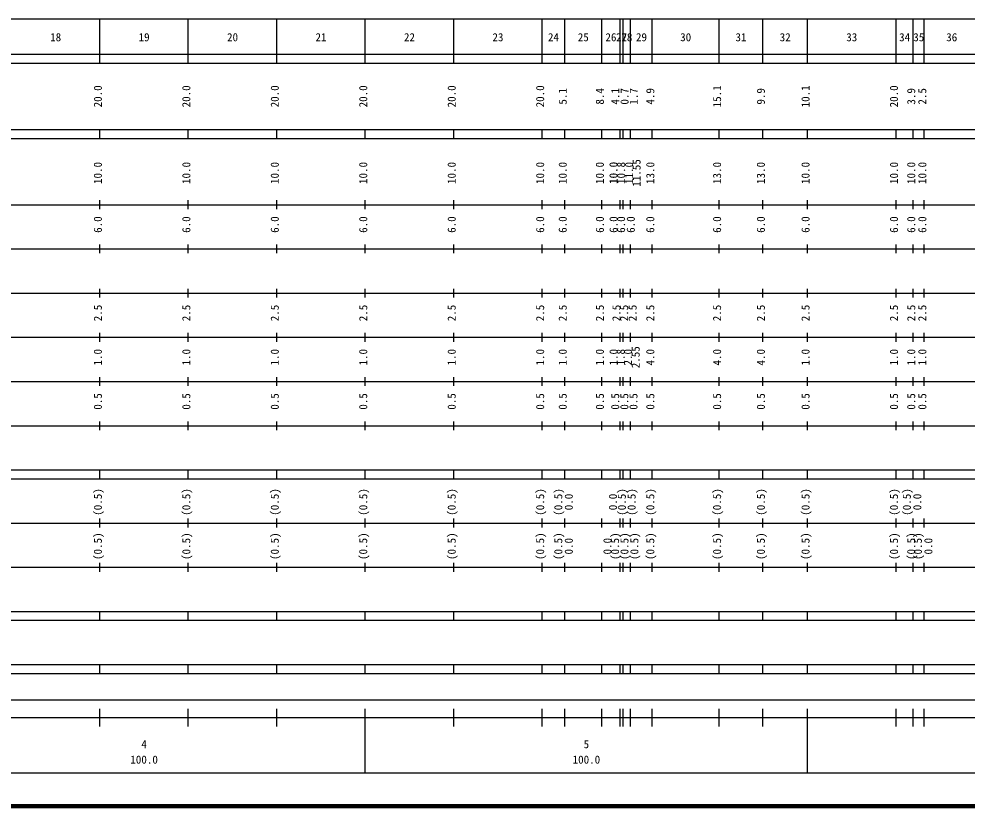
# Model space of a CAD drawing. Units: millimetres on the paper, enlarged 1000 times. Extents: x 40000 to 680000, y 20000 to 380000.
# Drawn here: x 189708 to 404060, y 20000 to 198000 of the extents above; entities that cross this region are included whole.
import ezdxf
from ezdxf.enums import TextEntityAlignment as Align

# ---------------------------------------------------------------- set-up
doc = ezdxf.new("R2010")
doc.units = ezdxf.units.MM
doc.header["$LTSCALE"] = 1000
doc.layers.add('M-TTL', color=2, linetype='Continuous', lineweight=140)
doc.layers.add('M-TTL-BAND', color=7, linetype='Continuous', lineweight=25)
doc.styles.add('ＭＳ ゴシック', font='')
doc.styles.get('ＭＳ ゴシック').set_extended_font_data('MS Gothic')

msp = doc.modelspace()

# ---------------------------------------------------------------- linework, layer by layer
at = {"layer": 'M-TTL'}
msp.add_line((40000, 20000), (680000, 20000), dxfattribs=at)
at = {"layer": 'M-TTL-BAND'}
for p, q in [((68000, 198000), (579000, 198000)), ((208000, 188000), (208000, 198000)), ((228000, 188000), (228000, 198000)), ((248000, 188000), (248000, 198000)), ((268000, 188000), (268000, 198000)), ((288000, 188000), (288000, 198000)), ((308000, 188000), (308000, 198000)), ((313100, 188000), (313100, 198000)), ((321500, 188000), (321500, 198000)), ((325600, 188000), (325600, 198000)), ((326300, 188000), (326300, 198000)), ((328000, 188000), (328000, 198000)), ((332900, 188000), (332900, 198000)), ((348000, 188000), (348000, 198000)), ((357900, 188000), (357900, 198000)), ((368000, 188000), (368000, 198000)), ((388000, 188000), (388000, 198000)), ((391900, 188000), (391900, 198000)), ((394400, 188000), (394400, 198000)), ((40000, 190000), (579000, 190000)), ((40000, 188000), (579000, 188000)), ((40000, 173000), (579000, 173000)), ((208000, 171000), (208000, 173000)), ((228000, 171000), (228000, 173000)), ((248000, 171000), (248000, 173000)), ((268000, 171000), (268000, 173000)), ((288000, 171000), (288000, 173000)), ((308000, 171000), (308000, 173000)), ((313100, 171000), (313100, 173000)), ((321500, 171000), (321500, 173000)), ((325600, 171000), (325600, 173000)), ((326300, 171000), (326300, 173000)), ((328000, 171000), (328000, 173000)), ((332900, 171000), (332900, 173000)), ((348000, 171000), (348000, 173000)), ((357900, 171000), (357900, 173000)), ((368000, 171000), (368000, 173000)), ((388000, 171000), (388000, 173000)), ((391900, 171000), (391900, 173000)), ((394400, 171000), (394400, 173000)), ((40000, 171000), (579000, 171000)), ((208000, 155000), (208000, 157000)), ((228000, 155000), (228000, 157000)), ((248000, 155000), (248000, 157000)), ((268000, 155000), (268000, 157000)), ((288000, 155000), (288000, 157000)), ((308000, 155000), (308000, 157000)), ((313100, 155000), (313100, 157000)), ((321500, 155000), (321500, 157000)), ((325600, 155000), (325600, 157000)), ((326300, 155000), (326300, 157000)), ((328000, 155000), (328000, 157000)), ((332900, 155000), (332900, 157000)), ((348000, 155000), (348000, 157000)), ((357900, 155000), (357900, 157000)), ((368000, 155000), (368000, 157000)), ((388000, 155000), (388000, 157000)), ((391900, 155000), (391900, 157000)), ((394400, 155000), (394400, 157000)), ((40000, 156000), (579000, 156000)), ((46000, 146000), (579000, 146000)), ((208000, 145000), (208000, 147000)), ((228000, 145000), (228000, 147000)), ((248000, 145000), (248000, 147000)), ((268000, 145000), (268000, 147000)), ((288000, 145000), (288000, 147000)), ((308000, 145000), (308000, 147000)), ((313100, 145000), (313100, 147000)), ((321500, 145000), (321500, 147000)), ((325600, 145000), (325600, 147000)), ((326300, 145000), (326300, 147000)), ((328000, 145000), (328000, 147000)), ((332900, 145000), (332900, 147000)), ((348000, 145000), (348000, 147000)), ((357900, 145000), (357900, 147000)), ((368000, 145000), (368000, 147000)), ((388000, 145000), (388000, 147000)), ((391900, 145000), (391900, 147000)), ((394400, 145000), (394400, 147000)), ((52000, 136000), (579000, 136000)), ((208000, 135000), (208000, 137000)), ((228000, 135000), (228000, 137000)), ((248000, 135000), (248000, 137000)), ((268000, 135000), (268000, 137000)), ((288000, 135000), (288000, 137000)), ((308000, 135000), (308000, 137000)), ((313100, 135000), (313100, 137000)), ((321500, 135000), (321500, 137000)), ((325600, 135000), (325600, 137000)), ((326300, 135000), (326300, 137000)), ((328000, 135000), (328000, 137000)), ((332900, 135000), (332900, 137000)), ((348000, 135000), (348000, 137000)), ((357900, 135000), (357900, 137000)), ((368000, 135000), (368000, 137000)), ((388000, 135000), (388000, 137000)), ((391900, 135000), (391900, 137000)), ((394400, 135000), (394400, 137000)), ((208000, 125000), (208000, 127000)), ((228000, 125000), (228000, 127000)), ((248000, 125000), (248000, 127000)), ((268000, 125000), (268000, 127000)), ((288000, 125000), (288000, 127000)), ((308000, 125000), (308000, 127000)), ((313100, 125000), (313100, 127000)), ((321500, 125000), (321500, 127000)), ((325600, 125000), (325600, 127000)), ((326300, 125000), (326300, 127000)), ((328000, 125000), (328000, 127000)), ((332900, 125000), (332900, 127000)), ((348000, 125000), (348000, 127000)), ((357900, 125000), (357900, 127000)), ((368000, 125000), (368000, 127000)), ((388000, 125000), (388000, 127000)), ((391900, 125000), (391900, 127000)), ((394400, 125000), (394400, 127000)), ((46000, 126000), (579000, 126000)), ((52000, 116000), (579000, 116000)), ((208000, 115000), (208000, 117000)), ((228000, 115000), (228000, 117000)), ((248000, 115000), (248000, 117000)), ((268000, 115000), (268000, 117000)), ((288000, 115000), (288000, 117000)), ((308000, 115000), (308000, 117000)), ((313100, 115000), (313100, 117000)), ((321500, 115000), (321500, 117000)), ((325600, 115000), (325600, 117000)), ((326300, 115000), (326300, 117000)), ((328000, 115000), (328000, 117000)), ((332900, 115000), (332900, 117000)), ((348000, 115000), (348000, 117000)), ((357900, 115000), (357900, 117000)), ((368000, 115000), (368000, 117000)), ((388000, 115000), (388000, 117000)), ((391900, 115000), (391900, 117000)), ((394400, 115000), (394400, 117000)), ((46000, 106000), (579000, 106000)), ((208000, 105000), (208000, 107000)), ((228000, 105000), (228000, 107000)), ((248000, 105000), (248000, 107000)), ((268000, 105000), (268000, 107000)), ((288000, 105000), (288000, 107000)), ((308000, 105000), (308000, 107000)), ((313100, 105000), (313100, 107000)), ((321500, 105000), (321500, 107000)), ((325600, 105000), (325600, 107000)), ((326300, 105000), (326300, 107000)), ((328000, 105000), (328000, 107000)), ((332900, 105000), (332900, 107000)), ((348000, 105000), (348000, 107000)), ((357900, 105000), (357900, 107000)), ((368000, 105000), (368000, 107000)), ((388000, 105000), (388000, 107000)), ((391900, 105000), (391900, 107000)), ((394400, 105000), (394400, 107000)), ((40000, 96000), (579000, 96000)), ((208000, 94000), (208000, 96000)), ((228000, 94000), (228000, 96000)), ((248000, 94000), (248000, 96000)), ((268000, 94000), (268000, 96000)), ((288000, 94000), (288000, 96000)), ((308000, 94000), (308000, 96000)), ((313100, 94000), (313100, 96000)), ((321500, 94000), (321500, 96000)), ((325600, 94000), (325600, 96000)), ((326300, 94000), (326300, 96000)), ((328000, 94000), (328000, 96000)), ((332900, 94000), (332900, 96000)), ((348000, 94000), (348000, 96000)), ((357900, 94000), (357900, 96000)), ((368000, 94000), (368000, 96000)), ((388000, 94000), (388000, 96000)), ((391900, 94000), (391900, 96000)), ((394400, 94000), (394400, 96000)), ((40000, 94000), (579000, 94000)), ((49000, 84000), (579000, 84000)), ((208000, 83000), (208000, 85000)), ((228000, 83000), (228000, 85000)), ((248000, 83000), (248000, 85000)), ((268000, 83000), (268000, 85000)), ((288000, 83000), (288000, 85000)), ((308000, 83000), (308000, 85000)), ((313100, 83000), (313100, 85000)), ((321500, 83000), (321500, 85000)), ((325600, 83000), (325600, 85000)), ((326300, 83000), (326300, 85000)), ((328000, 83000), (328000, 85000)), ((332900, 83000), (332900, 85000)), ((348000, 83000), (348000, 85000)), ((357900, 83000), (357900, 85000)), ((368000, 83000), (368000, 85000)), ((388000, 83000), (388000, 85000)), ((391900, 83000), (391900, 85000)), ((394400, 83000), (394400, 85000)), ((40000, 74000), (579000, 74000)), ((208000, 73000), (208000, 75000)), ((228000, 73000), (228000, 75000)), ((248000, 73000), (248000, 75000)), ((268000, 73000), (268000, 75000)), ((288000, 73000), (288000, 75000)), ((308000, 73000), (308000, 75000)), ((313100, 73000), (313100, 75000)), ((321500, 73000), (321500, 75000)), ((325600, 73000), (325600, 75000)), ((326300, 73000), (326300, 75000)), ((328000, 73000), (328000, 75000)), ((332900, 73000), (332900, 75000)), ((348000, 73000), (348000, 75000)), ((357900, 73000), (357900, 75000)), ((368000, 73000), (368000, 75000)), ((388000, 73000), (388000, 75000)), ((391900, 73000), (391900, 75000)), ((394400, 73000), (394400, 75000)), ((40000, 64000), (579000, 64000)), ((208000, 62000), (208000, 64000)), ((228000, 62000), (228000, 64000)), ((248000, 62000), (248000, 64000)), ((268000, 62000), (268000, 64000)), ((288000, 62000), (288000, 64000)), ((308000, 62000), (308000, 64000)), ((313100, 62000), (313100, 64000)), ((321500, 62000), (321500, 64000)), ((325600, 62000), (325600, 64000)), ((326300, 62000), (326300, 64000)), ((328000, 62000), (328000, 64000)), ((332900, 62000), (332900, 64000)), ((348000, 62000), (348000, 64000)), ((357900, 62000), (357900, 64000)), ((368000, 62000), (368000, 64000)), ((388000, 62000), (388000, 64000)), ((391900, 62000), (391900, 64000)), ((394400, 62000), (394400, 64000)), ((40000, 62000), (579000, 62000)), ((40000, 52000), (579000, 52000)), ((208000, 50000), (208000, 52000)), ((228000, 50000), (228000, 52000)), ((248000, 50000), (248000, 52000)), ((268000, 50000), (268000, 52000)), ((288000, 50000), (288000, 52000)), ((308000, 50000), (308000, 52000)), ((313100, 50000), (313100, 52000)), ((321500, 50000), (321500, 52000)), ((325600, 50000), (325600, 52000)), ((326300, 50000), (326300, 52000)), ((328000, 50000), (328000, 52000)), ((332900, 50000), (332900, 52000)), ((348000, 50000), (348000, 52000)), ((357900, 50000), (357900, 52000)), ((368000, 50000), (368000, 52000)), ((388000, 50000), (388000, 52000)), ((391900, 50000), (391900, 52000)), ((394400, 50000), (394400, 52000)), ((40000, 50000), (579000, 50000)), ((71000, 44000), (565000, 44000)), ((208000, 38000), (208000, 42000)), ((228000, 38000), (228000, 42000)), ((248000, 38000), (248000, 42000)), ((268000, 27500), (268000, 42000)), ((288000, 38000), (288000, 42000)), ((308000, 38000), (308000, 42000)), ((313100, 38000), (313100, 42000)), ((321500, 38000), (321500, 42000)), ((325600, 38000), (325600, 42000)), ((326300, 38000), (326300, 42000)), ((328000, 38000), (328000, 42000)), ((332900, 38000), (332900, 42000)), ((348000, 38000), (348000, 42000)), ((357900, 38000), (357900, 42000)), ((368000, 27500), (368000, 42000)), ((388000, 38000), (388000, 42000)), ((391900, 38000), (391900, 42000)), ((394400, 38000), (394400, 42000)), ((40000, 40000), (579000, 40000)), ((68000, 27500), (579000, 27500))]:
    msp.add_line(p, q, dxfattribs=at)

# ---------------------------------------------------------------- texts
at = {"layer": 'M-TTL-BAND', "style": 'ＭＳ ゴシック'}
for s, p in [('18', (198000, 192405)), ('19', (218000, 192405)), ('20', (238000, 192405)), ('21', (258000, 192405)), ('22', (278000, 192405)), ('23', (298000, 192405)), ('24', (310550, 192405)), ('25', (317300, 192405)), ('26', (323550, 192405)), ('27', (325950, 192405)), ('28', (327150, 192405)), ('29', (330450, 192405)), ('30', (340450, 192405)), ('31', (352950, 192405)), ('32', (362950, 192405)), ('33', (378000, 192405)), ('34', (389950, 192405)), ('35', (393150, 192405)), ('36', (400600, 192405)), ('4', (218000, 32523)), ('5', (318000, 32523)), ('100.0', (218000, 29033)), ('100.0', (318000, 29033))]:
    msp.add_text(s, height=1833, dxfattribs=at).set_placement(p, align=Align.BOTTOM_CENTER)
for s, p in [('20.0', (209000, 180500)), ('20.0', (229000, 180500)), ('20.0', (249000, 180500)), ('20.0', (269000, 180500)), ('20.0', (289000, 180500)), ('20.0', (309000, 180500)), ('5.1', (314100, 180500)), ('8.4', (322500, 180500)), ('4.1', (325995, 180500)), ('0.7', (328083, 180500)), ('1.7', (330173, 180500)), ('4.9', (333900, 180500)), ('15.1', (349000, 180500)), ('9.9', (358900, 180500)), ('10.1', (369000, 180500)), ('20.0', (389000, 180500)), ('3.9', (392900, 180500)), ('2.5', (395400, 180500)), ('10.0', (209000, 163174)), ('10.0', (229000, 163174)), ('10.0', (249000, 163174)), ('10.0', (269000, 163174)), ('10.0', (289000, 163174)), ('10.0', (309000, 163174)), ('10.0', (314100, 163174)), ('10.0', (322500, 163174)), ('10.0', (325556, 163174)), ('10.0', (325600, 163197)), ('10.8', (327312, 163174)), ('11.0', (329095, 163174)), ('11.55', (330800, 163174)), ('13.0', (333900, 163174)), ('13.0', (349000, 163174)), ('13.0', (358900, 163174)), ('10.0', (369000, 163174)), ('10.0', (389000, 163174)), ('10.0', (392900, 163174)), ('10.0', (395400, 163174)), ('6.0', (209000, 151500)), ('6.0', (229000, 151500)), ('6.0', (249000, 151500)), ('6.0', (269000, 151500)), ('6.0', (289000, 151500)), ('6.0', (309000, 151500)), ('6.0', (314100, 151500)), ('6.0', (322500, 151500)), ('6.0', (325596, 151500)), ('6.0', (327300, 151500)), ('6.0', (329489, 151500)), ('6.0', (333900, 151500)), ('6.0', (349000, 151500)), ('6.0', (358900, 151500)), ('6.0', (369000, 151500)), ('6.0', (389000, 151500)), ('6.0', (392900, 151500)), ('6.0', (395400, 151500)), ('2.5', (209000, 131500)), ('2.5', (229000, 131500)), ('2.5', (249000, 131500)), ('2.5', (269000, 131500)), ('2.5', (289000, 131500)), ('2.5', (309000, 131500)), ('2.5', (314100, 131500)), ('2.5', (322500, 131500)), ('2.5', (326247, 131500)), ('2.5', (327991, 131500)), ('2.5', (329893, 131500)), ('2.5', (333900, 131500)), ('2.5', (349000, 131500)), ('2.5', (358900, 131500)), ('2.5', (369000, 131500)), ('2.5', (389000, 131500)), ('2.5', (392900, 131500)), ('2.5', (395400, 131500)), ('1.0', (209000, 121500)), ('1.0', (229000, 121500)), ('1.0', (249000, 121500)), ('1.0', (269000, 121500)), ('1.0', (289000, 121500)), ('1.0', (309000, 121500)), ('1.0', (314100, 121500)), ('1.0', (322500, 121500)), ('1.0', (325600, 121500)), ('1.0', (325616, 121500)), ('1.8', (327222, 121500)), ('2.0', (328856, 121500)), ('2.55', (330598, 121500)), ('4.0', (333900, 121500)), ('4.0', (349000, 121500)), ('4.0', (358900, 121500)), ('1.0', (369000, 121500)), ('1.0', (389000, 121500)), ('1.0', (392900, 121500)), ('1.0', (395400, 121500)), ('0.5', (209000, 111500)), ('0.5', (229000, 111500)), ('0.5', (249000, 111500)), ('0.5', (269000, 111500)), ('0.5', (289000, 111500)), ('0.5', (309000, 111500)), ('0.5', (314100, 111500)), ('0.5', (322500, 111500)), ('0.5', (325976, 111500)), ('0.5', (328037, 111500)), ('0.5', (330098, 111500)), ('0.5', (333900, 111500)), ('0.5', (349000, 111500)), ('0.5', (358900, 111500)), ('0.5', (369000, 111500)), ('0.5', (389000, 111500)), ('0.5', (392900, 111500)), ('0.5', (395400, 111500)), ('(0.5)', (209000, 88764)), ('(0.5)', (229000, 88764)), ('(0.5)', (249000, 88764)), ('(0.5)', (269000, 88764)), ('(0.5)', (289000, 88764)), ('(0.5)', (309000, 88764)), ('(0.5)', (313100, 88764)), ('0.0', (315470, 88764)), ('0.0', (325449, 88764)), ('(0.5)', (327464, 88764)), ('(0.5)', (329684, 88764)), ('(0.5)', (333900, 88764)), ('(0.5)', (349000, 88764)), ('(0.5)', (358900, 88764)), ('(0.5)', (369000, 88764)), ('(0.5)', (389000, 88764)), ('(0.5)', (391900, 88764)), ('0.0', (394270, 88764)), ('(0.5)', (209000, 78764)), ('(0.5)', (229000, 78764)), ('(0.5)', (249000, 78764)), ('(0.5)', (269000, 78764)), ('(0.5)', (289000, 78764)), ('(0.5)', (309000, 78764)), ('(0.5)', (313100, 78764)), ('(0.5)', (325936, 78764)), ('(0.5)', (328059, 78764)), ('(0.5)', (330302, 78764)), ('(0.5)', (333900, 78764)), ('(0.5)', (349000, 78764)), ('(0.5)', (358900, 78764)), ('(0.5)', (369000, 78764)), ('(0.5)', (389000, 78764)), ('(0.5)', (392900, 78764)), ('(0.5)', (394400, 78764)), ('0.0', (315470, 78764)), ('0.0', (324209, 78764)), ('0.0', (396770, 78764))]:
    msp.add_text(s, height=1833, rotation=90, dxfattribs=at).set_placement(p, align=Align.BOTTOM_CENTER)

doc.saveas('drawing.dxf')
